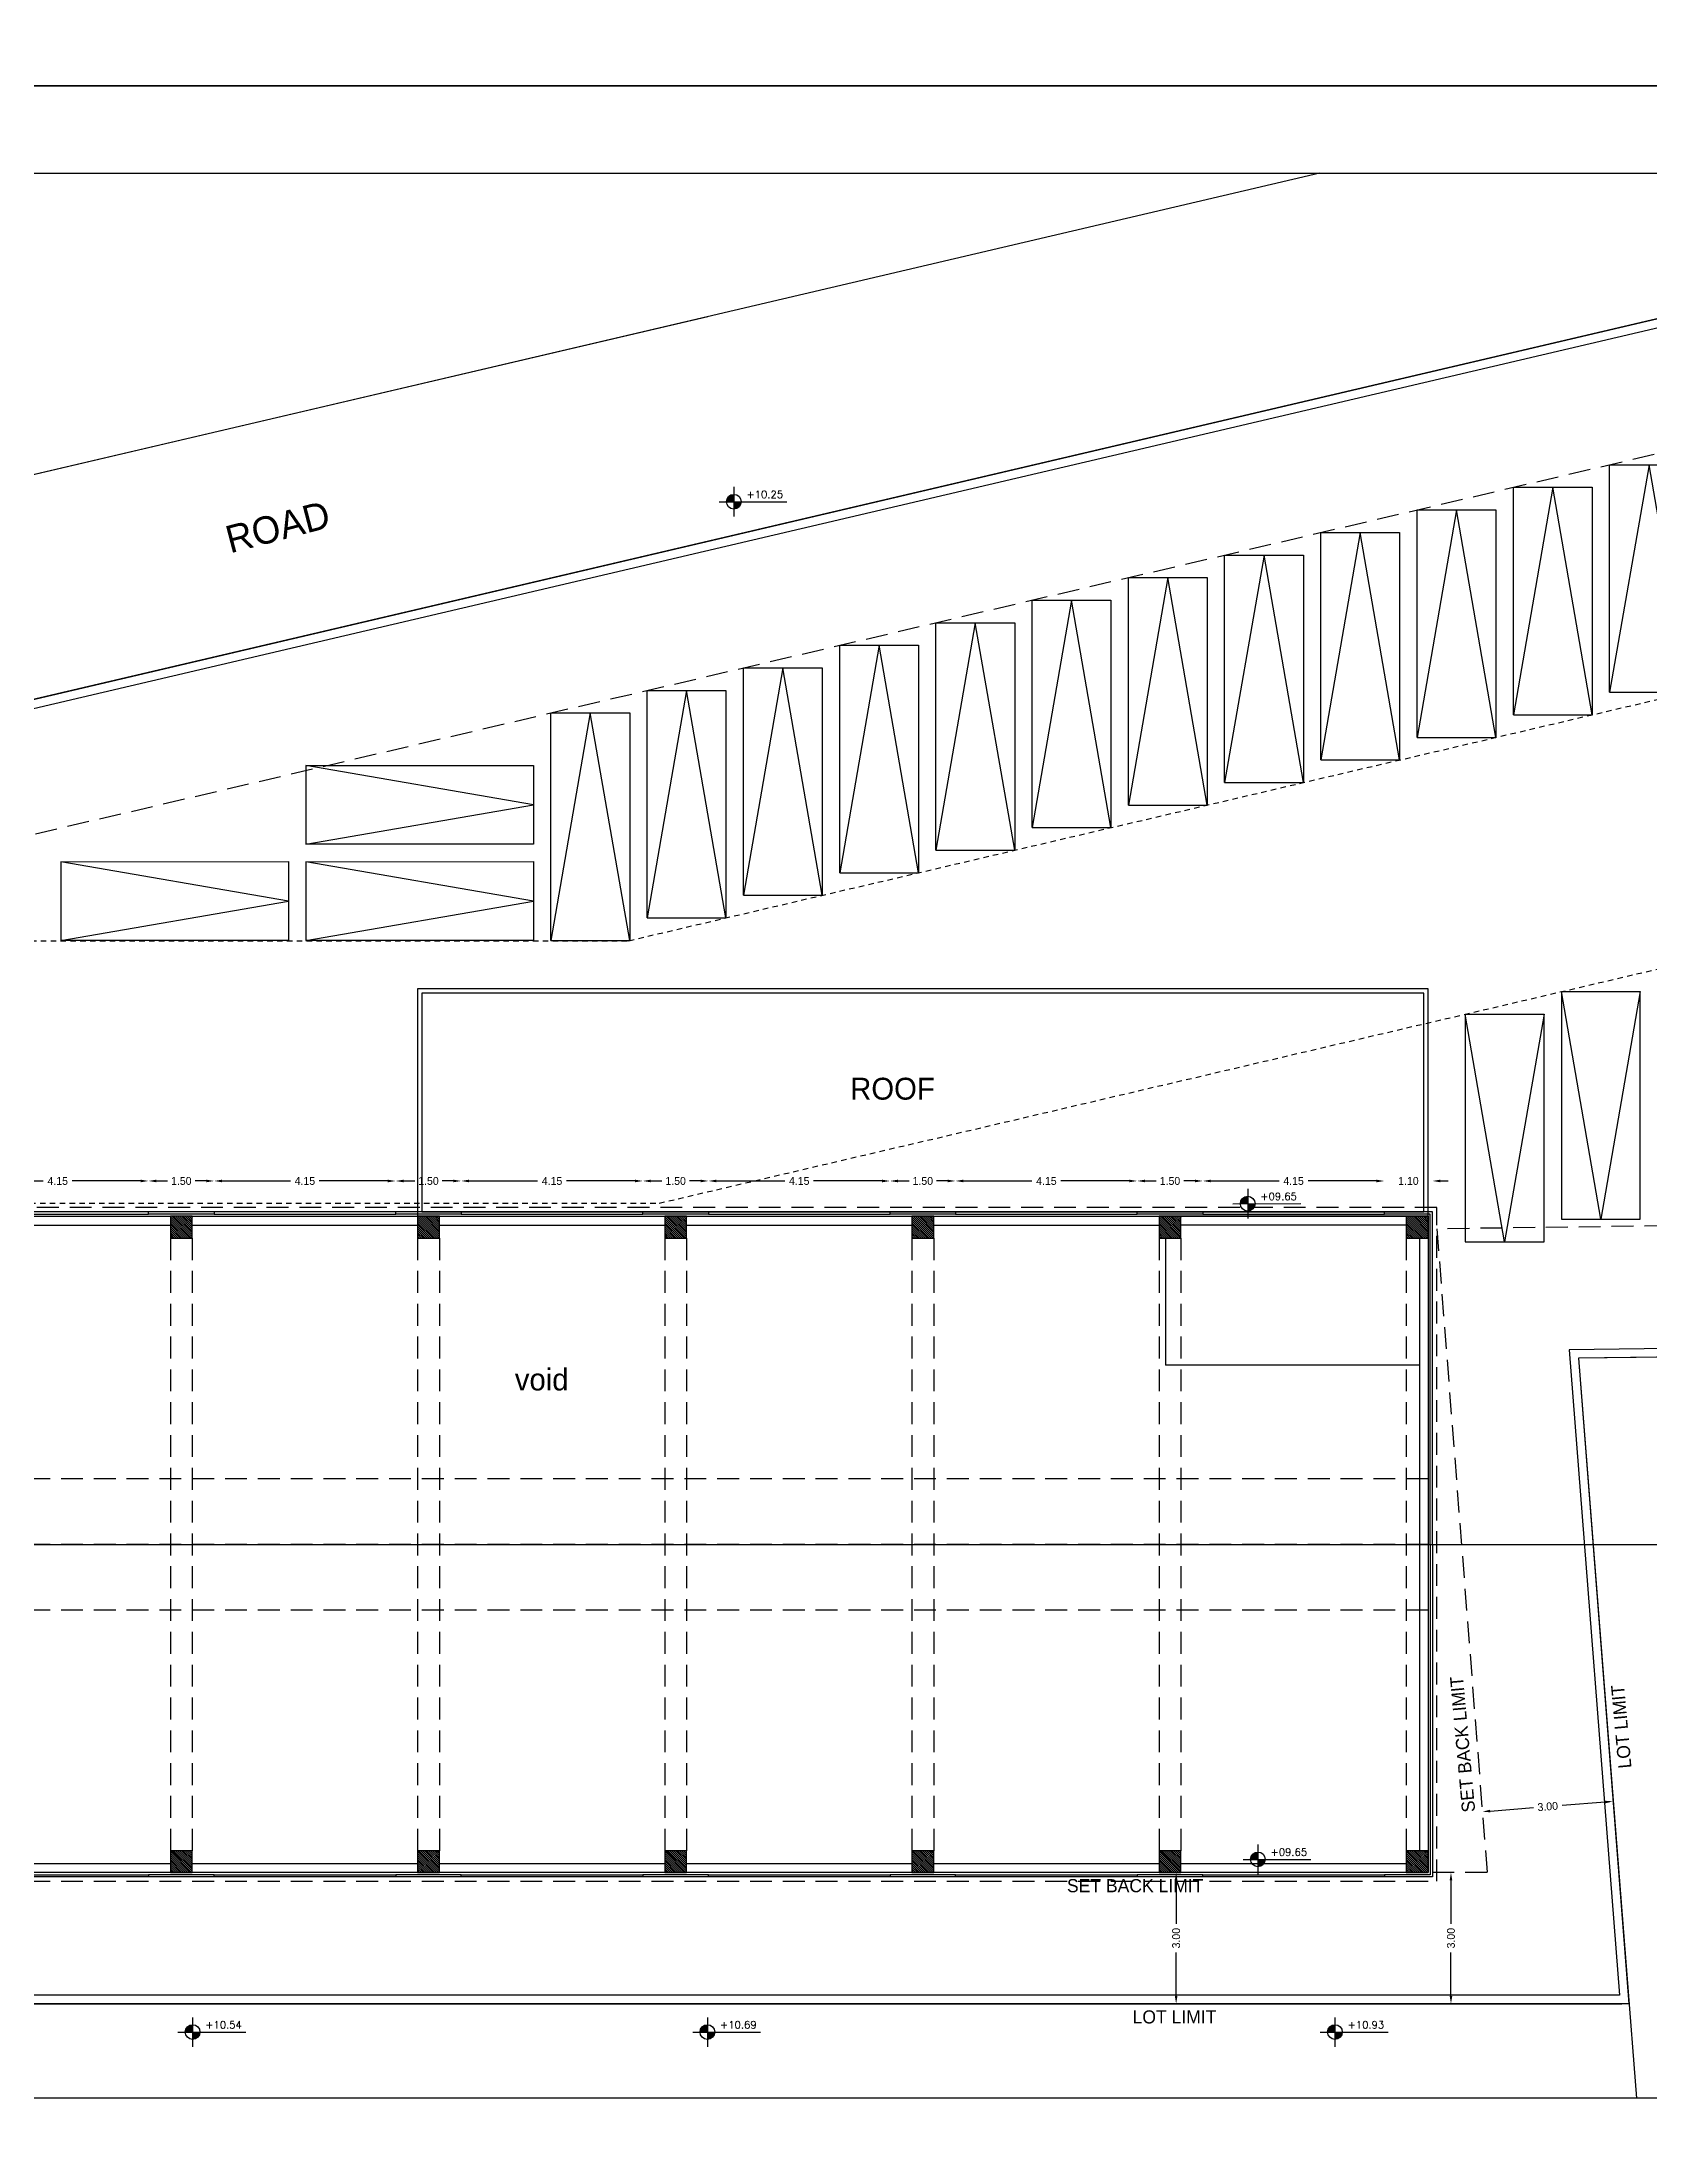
# Model space of a CAD drawing. Header units: metres. Extents: x -353217 to -351774, y -68080 to -67552.
# Drawn here: x -352463.63 to -352426.89, y -67934.88 to -67886.88 of the extents above; entities that cross this region are included whole.
import ezdxf

# ---------------------------------------------------------------- set-up
doc = ezdxf.new("R2010")
doc.units = ezdxf.units.M
doc.header["$MEASUREMENT"] = 0
doc.header["$PDMODE"] = 2
doc.header["$PDSIZE"] = -0.6
doc.linetypes.add('DASHED', pattern=[0.75, 0.5, -0.25])
doc.linetypes.add('HIDDEN2', pattern=[0.1875, 0.125, -0.0625])
for name, color, linetype in [('A-dim', 4, 'Continuous'), ('A-edge', 1, 'Continuous'), ('A-HATCH', 9, 'Continuous'), ('A-levels', 4, 'Continuous'), ('A-TEXT', 6, 'Continuous'), ('A-walls', 5, 'Continuous'), ('axe', 9, 'HIDDEN2'), ('car', 7, 'Continuous'), ('Dim', 40, 'Continuous'), ('etage courant', 10, 'Continuous'), ('gate', 4, 'Continuous'), ('lot', 3, 'Continuous'), ('proj', 2, 'DASHED'), ('structure', 3, 'Continuous')]:
    doc.layers.add(name, color=color, linetype=linetype)
doc.styles.add('ROMANS', font='romans', dxfattribs={"height": 0.4})
doc.dimstyles.get("Standard").update_dxf_attribs({"dimtxt": 0.18, "dimasz": 0.18, "dimexe": 0.18, "dimexo": 0.0625, "dimgap": 0.09, "dimtad": 0, "dimzin": 0, "dimdsep": 46, "dimtxsty": 'Standard', "dimcen": 0.09, "dimse1": 1, "dimse2": 1, "dimadec": 0, "dimazin": 0, "dimtfac": 1, "dimtix": 1, "dimtofl": 0, "dimtmove": 0, "dimatfit": 3, "dimfxl": 1, "dimtolj": 1, "dimtzin": 0, "dimarcsym": 0})

# ---------------------------------------------------------------- blocks, each defined once
blk = doc.blocks.new('planlev')
h = blk.add_hatch(color=256)
h.paths.add_polyline_path([(0, 0.2, 0.414214), (-0.2, 0), (0, 0)])
h.paths.add_polyline_path([(0.2, 0), (0, 0), (0, -0.2, 0.414214)])
for p, q in [((-0.4, 0), (1.445, 0)), ((0, 0.4), (0, -0.4))]:
    blk.add_line(p, q)
blk.add_circle((0, 0), 0.2)
at = {"style": 'ROMANS'}
for tag, p in [('LEVEL-NOTATION', (0.345, 0.099)), ('FINISH', (0.345, -0.301))]:
    blk.add_attdef(tag, p, '', height=0.2, dxfattribs=at)
blk = doc.blocks.new('*D208')
at = {"layer": 'A-dim', "color": 0, "lineweight": -2, "transparency": 16777216}
for p, q in [((-352465.161, -67912.909), (-352463.596, -67912.909)), ((-352461.371, -67912.909), (-352462.936, -67912.909))]:
    blk.add_line(p, q, dxfattribs=at)
at = {"layer": 'A-dim', "color": 0, "transparency": 16777216}
for points in [[(-352465.161, -67912.879), (-352465.161, -67912.939), (-352465.341, -67912.909)], [(-352461.371, -67912.879), (-352461.371, -67912.939), (-352461.191, -67912.909)]]:
    blk.add_solid(points, dxfattribs=at)
at = {"layer": 'Defpoints', "color": 0, "transparency": 16777216}
for p in [(-352461.191, -67912.909), (-352465.341, -67913.616), (-352461.191, -67913.616)]:
    blk.add_point(p, dxfattribs=at)
at = {"layer": 'A-dim', "color": 0, "transparency": 16777216, "insert": (-352463.266, -67912.909), "char_height": 0.18, "attachment_point": 5}
blk.add_mtext('\\A1;4.15', dxfattribs=at)
blk = doc.blocks.new('*D209')
at = {"layer": 'A-dim', "color": 0, "lineweight": -2, "transparency": 16777216}
for p, q in [((-352461.011, -67912.909), (-352460.756, -67912.909)), ((-352459.871, -67912.909), (-352460.126, -67912.909))]:
    blk.add_line(p, q, dxfattribs=at)
at = {"layer": 'A-dim', "color": 0, "transparency": 16777216}
for points in [[(-352461.011, -67912.879), (-352461.011, -67912.939), (-352461.191, -67912.909)], [(-352459.871, -67912.879), (-352459.871, -67912.939), (-352459.691, -67912.909)]]:
    blk.add_solid(points, dxfattribs=at)
at = {"layer": 'Defpoints', "color": 0, "transparency": 16777216}
for p in [(-352459.691, -67912.909), (-352461.191, -67913.616), (-352459.691, -67913.616)]:
    blk.add_point(p, dxfattribs=at)
at = {"layer": 'A-dim', "color": 0, "transparency": 16777216, "insert": (-352460.441, -67912.909), "char_height": 0.18, "attachment_point": 5}
blk.add_mtext('\\A1;1.50', dxfattribs=at)
blk = doc.blocks.new('*D210')
at = {"layer": 'A-dim', "color": 0, "lineweight": -2, "transparency": 16777216}
for p, q in [((-352459.511, -67912.909), (-352457.946, -67912.909)), ((-352455.721, -67912.909), (-352457.286, -67912.909))]:
    blk.add_line(p, q, dxfattribs=at)
at = {"layer": 'A-dim', "color": 0, "transparency": 16777216}
for points in [[(-352459.511, -67912.879), (-352459.511, -67912.939), (-352459.691, -67912.909)], [(-352455.721, -67912.879), (-352455.721, -67912.939), (-352455.541, -67912.909)]]:
    blk.add_solid(points, dxfattribs=at)
at = {"layer": 'Defpoints', "color": 0, "transparency": 16777216}
for p in [(-352455.541, -67912.909), (-352459.691, -67913.616), (-352455.541, -67913.616)]:
    blk.add_point(p, dxfattribs=at)
at = {"layer": 'A-dim', "color": 0, "transparency": 16777216, "insert": (-352457.616, -67912.909), "char_height": 0.18, "attachment_point": 5}
blk.add_mtext('\\A1;4.15', dxfattribs=at)
blk = doc.blocks.new('*D211')
at = {"layer": 'A-dim', "color": 0, "lineweight": -2, "transparency": 16777216}
for p, q in [((-352455.361, -67912.909), (-352455.106, -67912.909)), ((-352454.221, -67912.909), (-352454.476, -67912.909))]:
    blk.add_line(p, q, dxfattribs=at)
at = {"layer": 'A-dim', "color": 0, "transparency": 16777216}
for points in [[(-352455.361, -67912.879), (-352455.361, -67912.939), (-352455.541, -67912.909)], [(-352454.221, -67912.879), (-352454.221, -67912.939), (-352454.041, -67912.909)]]:
    blk.add_solid(points, dxfattribs=at)
at = {"layer": 'Defpoints', "color": 0, "transparency": 16777216}
for p in [(-352454.041, -67912.909), (-352455.541, -67913.616), (-352454.041, -67913.616)]:
    blk.add_point(p, dxfattribs=at)
at = {"layer": 'A-dim', "color": 0, "transparency": 16777216, "insert": (-352454.791, -67912.909), "char_height": 0.18, "attachment_point": 5}
blk.add_mtext('\\A1;1.50', dxfattribs=at)
blk = doc.blocks.new('*D212')
at = {"layer": 'A-dim', "color": 0, "lineweight": -2, "transparency": 16777216}
for p, q in [((-352453.861, -67912.909), (-352452.296, -67912.909)), ((-352450.071, -67912.909), (-352451.636, -67912.909))]:
    blk.add_line(p, q, dxfattribs=at)
at = {"layer": 'A-dim', "color": 0, "transparency": 16777216}
for points in [[(-352453.861, -67912.879), (-352453.861, -67912.939), (-352454.041, -67912.909)], [(-352450.071, -67912.879), (-352450.071, -67912.939), (-352449.891, -67912.909)]]:
    blk.add_solid(points, dxfattribs=at)
at = {"layer": 'Defpoints', "color": 0, "transparency": 16777216}
for p in [(-352449.891, -67912.909), (-352454.041, -67913.616), (-352449.891, -67913.616)]:
    blk.add_point(p, dxfattribs=at)
at = {"layer": 'A-dim', "color": 0, "transparency": 16777216, "insert": (-352451.966, -67912.909), "char_height": 0.18, "attachment_point": 5}
blk.add_mtext('\\A1;4.15', dxfattribs=at)
blk = doc.blocks.new('*D213')
at = {"layer": 'A-dim', "color": 0, "lineweight": -2, "transparency": 16777216}
for p, q in [((-352449.711, -67912.909), (-352449.456, -67912.909)), ((-352448.571, -67912.909), (-352448.826, -67912.909))]:
    blk.add_line(p, q, dxfattribs=at)
at = {"layer": 'A-dim', "color": 0, "transparency": 16777216}
for points in [[(-352449.711, -67912.879), (-352449.711, -67912.939), (-352449.891, -67912.909)], [(-352448.571, -67912.879), (-352448.571, -67912.939), (-352448.391, -67912.909)]]:
    blk.add_solid(points, dxfattribs=at)
at = {"layer": 'Defpoints', "color": 0, "transparency": 16777216}
for p in [(-352448.391, -67912.909), (-352449.891, -67913.616), (-352448.391, -67913.616)]:
    blk.add_point(p, dxfattribs=at)
at = {"layer": 'A-dim', "color": 0, "transparency": 16777216, "insert": (-352449.141, -67912.909), "char_height": 0.18, "attachment_point": 5}
blk.add_mtext('\\A1;1.50', dxfattribs=at)
blk = doc.blocks.new('*D214')
at = {"layer": 'A-dim', "color": 0, "lineweight": -2, "transparency": 16777216}
for p, q in [((-352448.211, -67912.909), (-352446.646, -67912.909)), ((-352444.421, -67912.909), (-352445.986, -67912.909))]:
    blk.add_line(p, q, dxfattribs=at)
at = {"layer": 'A-dim', "color": 0, "transparency": 16777216}
for points in [[(-352448.211, -67912.879), (-352448.211, -67912.939), (-352448.391, -67912.909)], [(-352444.421, -67912.879), (-352444.421, -67912.939), (-352444.241, -67912.909)]]:
    blk.add_solid(points, dxfattribs=at)
at = {"layer": 'Defpoints', "color": 0, "transparency": 16777216}
for p in [(-352444.241, -67912.909), (-352448.391, -67913.616), (-352444.241, -67913.616)]:
    blk.add_point(p, dxfattribs=at)
at = {"layer": 'A-dim', "color": 0, "transparency": 16777216, "insert": (-352446.316, -67912.909), "char_height": 0.18, "attachment_point": 5}
blk.add_mtext('\\A1;4.15', dxfattribs=at)
blk = doc.blocks.new('*D215')
at = {"layer": 'A-dim', "color": 0, "lineweight": -2, "transparency": 16777216}
for p, q in [((-352444.061, -67912.909), (-352443.806, -67912.909)), ((-352442.921, -67912.909), (-352443.176, -67912.909))]:
    blk.add_line(p, q, dxfattribs=at)
at = {"layer": 'A-dim', "color": 0, "transparency": 16777216}
for points in [[(-352444.061, -67912.879), (-352444.061, -67912.939), (-352444.241, -67912.909)], [(-352442.921, -67912.879), (-352442.921, -67912.939), (-352442.741, -67912.909)]]:
    blk.add_solid(points, dxfattribs=at)
at = {"layer": 'Defpoints', "color": 0, "transparency": 16777216}
for p in [(-352442.741, -67912.909), (-352444.241, -67913.616), (-352442.741, -67913.616)]:
    blk.add_point(p, dxfattribs=at)
at = {"layer": 'A-dim', "color": 0, "transparency": 16777216, "insert": (-352443.491, -67912.909), "char_height": 0.18, "attachment_point": 5}
blk.add_mtext('\\A1;1.50', dxfattribs=at)
blk = doc.blocks.new('*D216')
at = {"layer": 'A-dim', "color": 0, "lineweight": -2, "transparency": 16777216}
for p, q in [((-352442.561, -67912.909), (-352440.996, -67912.909)), ((-352438.771, -67912.909), (-352440.336, -67912.909))]:
    blk.add_line(p, q, dxfattribs=at)
at = {"layer": 'A-dim', "color": 0, "transparency": 16777216}
for points in [[(-352442.561, -67912.879), (-352442.561, -67912.939), (-352442.741, -67912.909)], [(-352438.771, -67912.879), (-352438.771, -67912.939), (-352438.591, -67912.909)]]:
    blk.add_solid(points, dxfattribs=at)
at = {"layer": 'Defpoints', "color": 0, "transparency": 16777216}
for p in [(-352438.591, -67912.909), (-352442.741, -67913.616), (-352438.591, -67913.616)]:
    blk.add_point(p, dxfattribs=at)
at = {"layer": 'A-dim', "color": 0, "transparency": 16777216, "insert": (-352440.666, -67912.909), "char_height": 0.18, "attachment_point": 5}
blk.add_mtext('\\A1;4.15', dxfattribs=at)
blk = doc.blocks.new('*D217')
at = {"layer": 'A-dim', "color": 0, "lineweight": -2, "transparency": 16777216}
for p, q in [((-352438.411, -67912.909), (-352438.156, -67912.909)), ((-352437.271, -67912.909), (-352437.526, -67912.909))]:
    blk.add_line(p, q, dxfattribs=at)
at = {"layer": 'A-dim', "color": 0, "transparency": 16777216}
for points in [[(-352438.411, -67912.879), (-352438.411, -67912.939), (-352438.591, -67912.909)], [(-352437.271, -67912.879), (-352437.271, -67912.939), (-352437.091, -67912.909)]]:
    blk.add_solid(points, dxfattribs=at)
at = {"layer": 'Defpoints', "color": 0, "transparency": 16777216}
for p in [(-352437.091, -67912.909), (-352438.591, -67913.616), (-352437.091, -67913.616)]:
    blk.add_point(p, dxfattribs=at)
at = {"layer": 'A-dim', "color": 0, "transparency": 16777216, "insert": (-352437.841, -67912.909), "char_height": 0.18, "attachment_point": 5}
blk.add_mtext('\\A1;1.50', dxfattribs=at)
blk = doc.blocks.new('*D218')
at = {"layer": 'A-dim', "color": 0, "lineweight": -2, "transparency": 16777216}
for p, q in [((-352436.911, -67912.909), (-352435.346, -67912.909)), ((-352433.121, -67912.909), (-352434.686, -67912.909))]:
    blk.add_line(p, q, dxfattribs=at)
at = {"layer": 'A-dim', "color": 0, "transparency": 16777216}
for points in [[(-352436.911, -67912.879), (-352436.911, -67912.939), (-352437.091, -67912.909)], [(-352433.121, -67912.879), (-352433.121, -67912.939), (-352432.941, -67912.909)]]:
    blk.add_solid(points, dxfattribs=at)
at = {"layer": 'Defpoints', "color": 0, "transparency": 16777216}
for p in [(-352432.941, -67912.909), (-352437.091, -67913.616), (-352432.941, -67913.616)]:
    blk.add_point(p, dxfattribs=at)
at = {"layer": 'A-dim', "color": 0, "transparency": 16777216, "insert": (-352435.016, -67912.909), "char_height": 0.18, "attachment_point": 5}
blk.add_mtext('\\A1;4.15', dxfattribs=at)
blk = doc.blocks.new('*D219')
at = {"layer": 'A-dim', "color": 0, "lineweight": -2, "transparency": 16777216}
for p, q in [((-352433.121, -67912.909), (-352433.301, -67912.909)), ((-352431.661, -67912.909), (-352431.481, -67912.909))]:
    blk.add_line(p, q, dxfattribs=at)
at = {"layer": 'A-dim', "color": 0, "transparency": 16777216}
for points in [[(-352433.121, -67912.879), (-352433.121, -67912.939), (-352432.941, -67912.909)], [(-352431.661, -67912.879), (-352431.661, -67912.939), (-352431.841, -67912.909)]]:
    blk.add_solid(points, dxfattribs=at)
at = {"layer": 'Defpoints', "color": 0, "transparency": 16777216}
for p in [(-352431.841, -67912.909), (-352432.941, -67913.616), (-352431.841, -67913.616)]:
    blk.add_point(p, dxfattribs=at)
at = {"layer": 'A-dim', "color": 0, "transparency": 16777216, "insert": (-352432.391, -67912.909), "char_height": 0.18, "attachment_point": 5}
blk.add_mtext('\\A1;1.10', dxfattribs=at)
blk = doc.blocks.new('*D250')
at = {"layer": 'A-dim', "color": 0, "lineweight": -2, "transparency": 16777216}
for p, q in [((-352431.418, -67928.896), (-352431.418, -67929.886)), ((-352431.418, -67931.536), (-352431.418, -67930.546))]:
    blk.add_line(p, q, dxfattribs=at)
at = {"layer": 'A-dim', "color": 0, "transparency": 16777216}
for points in [[(-352431.448, -67928.896), (-352431.388, -67928.896), (-352431.418, -67928.716)], [(-352431.448, -67931.536), (-352431.388, -67931.536), (-352431.418, -67931.716)]]:
    blk.add_solid(points, dxfattribs=at)
at = {"layer": 'Defpoints', "color": 0, "transparency": 16777216}
for p in [(-352430.592, -67928.716), (-352431.418, -67931.716), (-352430.592, -67931.716)]:
    blk.add_point(p, dxfattribs=at)
at = {"layer": 'A-dim', "color": 0, "transparency": 16777216, "insert": (-352431.418, -67930.216), "char_height": 0.18, "attachment_point": 5, "rotation": 90}
blk.add_mtext('\\A1;3.00', dxfattribs=at)
blk = doc.blocks.new('*D251')
at = {"layer": 'A-dim', "color": 0, "lineweight": -2, "transparency": 16777216}
for p, q in [((-352427.89, -67927.104), (-352428.877, -67927.181)), ((-352430.522, -67927.31), (-352429.535, -67927.233))]:
    blk.add_line(p, q, dxfattribs=at)
at = {"layer": 'A-dim', "color": 0, "transparency": 16777216}
for points in [[(-352427.892, -67927.075), (-352427.887, -67927.134), (-352427.71, -67927.09)], [(-352430.524, -67927.28), (-352430.519, -67927.34), (-352430.701, -67927.324)]]:
    blk.add_solid(points, dxfattribs=at)
at = {"layer": 'Defpoints', "color": 0, "transparency": 16777216}
for p in [(-352427.71, -67927.09), (-352427.602, -67928.483), (-352430.592, -67928.716)]:
    blk.add_point(p, dxfattribs=at)
at = {"layer": 'A-dim', "color": 0, "transparency": 16777216, "insert": (-352429.206, -67927.207), "char_height": 0.18, "attachment_point": 5, "rotation": 4.4625}
blk.add_mtext('\\A1;3.00', dxfattribs=at)
blk = doc.blocks.new('*D257')
at = {"layer": 'A-dim', "color": 0, "lineweight": -2, "transparency": 16777216}
for p, q in [((-352437.7, -67928.896), (-352437.7, -67929.886)), ((-352437.7, -67931.536), (-352437.7, -67930.546))]:
    blk.add_line(p, q, dxfattribs=at)
at = {"layer": 'A-dim', "color": 0, "transparency": 16777216}
for points in [[(-352437.73, -67928.896), (-352437.67, -67928.896), (-352437.7, -67928.716)], [(-352437.73, -67931.536), (-352437.67, -67931.536), (-352437.7, -67931.716)]]:
    blk.add_solid(points, dxfattribs=at)
at = {"layer": 'Defpoints', "color": 0, "transparency": 16777216}
for p in [(-352437.591, -67928.716), (-352437.7, -67931.716), (-352437.591, -67931.716)]:
    blk.add_point(p, dxfattribs=at)
at = {"layer": 'A-dim', "color": 0, "transparency": 16777216, "insert": (-352437.7, -67930.216), "char_height": 0.18, "attachment_point": 5, "rotation": 90}
blk.add_mtext('\\A1;3.00', dxfattribs=at)

msp = doc.modelspace()

# ---------------------------------------------------------------- hatches: boundary and pattern name
at = {"layer": 'A-HATCH'}
h = msp.add_hatch(dxfattribs=at)
h.set_pattern_fill('LINE', color=256, scale=0.25, angle=315, style=0)
h.set_pattern_definition([(315, (-352460.690604, -67914.216397), (0.0220971, 0.0220971), [])])
h.paths.add_polyline_path([(-352460.1906036, -67913.7163974), (-352460.6906036, -67913.7163974), (-352460.6906036, -67914.2163974), (-352460.1906036, -67914.2163974)])
h = msp.add_hatch(dxfattribs=at)
h.set_pattern_fill('LINE', color=256, scale=0.25, angle=315, style=0)
h.set_pattern_definition([(315, (-352455.040604, -67914.216397), (0.0220971, 0.0220971), [])])
h.paths.add_polyline_path([(-352454.5406036, -67913.7163974), (-352455.0406036, -67913.7163974), (-352455.0406036, -67914.2163974), (-352454.5406036, -67914.2163974)])
h = msp.add_hatch(dxfattribs=at)
h.set_pattern_fill('LINE', color=256, scale=0.25, angle=315, style=0)
h.set_pattern_definition([(315, (-352449.390604, -67914.216397), (0.0220971, 0.0220971), [])])
h.paths.add_polyline_path([(-352448.8906036, -67913.7163974), (-352449.3906036, -67913.7163974), (-352449.3906036, -67914.2163974), (-352448.8906036, -67914.2163974)])
h = msp.add_hatch(dxfattribs=at)
h.set_pattern_fill('LINE', color=256, scale=0.25, angle=315, style=0)
h.set_pattern_definition([(315, (-352443.740604, -67914.216397), (0.0220971, 0.0220971), [])])
h.paths.add_polyline_path([(-352443.2406036, -67913.7163974), (-352443.7406036, -67913.7163974), (-352443.7406036, -67914.2163974), (-352443.2406036, -67914.2163974)])
h = msp.add_hatch(dxfattribs=at)
h.set_pattern_fill('LINE', color=256, scale=0.25, angle=315, style=0)
h.set_pattern_definition([(315, (-352438.090604, -67914.216397), (0.0220971, 0.0220971), [])])
h.paths.add_polyline_path([(-352437.5906036, -67913.7163974), (-352438.0906036, -67913.7163974), (-352438.0906036, -67914.2163974), (-352437.5906036, -67914.2163974)])
h = msp.add_hatch(dxfattribs=at)
h.set_pattern_fill('LINE', color=256, scale=0.25, angle=315, style=0)
h.set_pattern_definition([(315, (-352432.440604, -67914.216397), (0.0220971, 0.0220971), [])])
h.paths.add_polyline_path([(-352431.9406036, -67913.7163974), (-352432.4406036, -67913.7163974), (-352432.4406036, -67914.2163974), (-352431.9406036, -67914.2163974)])
h = msp.add_hatch(dxfattribs=at)
h.set_pattern_fill('LINE', color=256, scale=0.25, angle=315, style=0)
h.set_pattern_definition([(315, (-352460.690604, -67928.716397), (0.0220971, 0.0220971), [])])
h.paths.add_polyline_path([(-352460.1906036, -67928.2163974), (-352460.6906036, -67928.2163974), (-352460.6906036, -67928.7163974), (-352460.1906036, -67928.7163974)])
h = msp.add_hatch(dxfattribs=at)
h.set_pattern_fill('LINE', color=256, scale=0.25, angle=315, style=0)
h.set_pattern_definition([(315, (-352455.040604, -67928.716397), (0.0220971, 0.0220971), [])])
h.paths.add_polyline_path([(-352454.5406036, -67928.2163974), (-352455.0406036, -67928.2163974), (-352455.0406036, -67928.7163974), (-352454.5406036, -67928.7163974)])
h = msp.add_hatch(dxfattribs=at)
h.set_pattern_fill('LINE', color=256, scale=0.25, angle=315, style=0)
h.set_pattern_definition([(315, (-352449.390604, -67928.716397), (0.0220971, 0.0220971), [])])
h.paths.add_polyline_path([(-352448.8906036, -67928.2163974), (-352449.3906036, -67928.2163974), (-352449.3906036, -67928.7163974), (-352448.8906036, -67928.7163974)])
h = msp.add_hatch(dxfattribs=at)
h.set_pattern_fill('LINE', color=256, scale=0.25, angle=315, style=0)
h.set_pattern_definition([(315, (-352443.740604, -67928.716397), (0.0220971, 0.0220971), [])])
h.paths.add_polyline_path([(-352443.2406036, -67928.2163974), (-352443.7406036, -67928.2163974), (-352443.7406036, -67928.7163974), (-352443.2406036, -67928.7163974)])
h = msp.add_hatch(dxfattribs=at)
h.set_pattern_fill('LINE', color=256, scale=0.25, angle=315, style=0)
h.set_pattern_definition([(315, (-352438.090604, -67928.716397), (0.0220971, 0.0220971), [])])
h.paths.add_polyline_path([(-352437.5906036, -67928.2163974), (-352438.0906036, -67928.2163974), (-352438.0906036, -67928.7163974), (-352437.5906036, -67928.7163974)])
h = msp.add_hatch(dxfattribs=at)
h.set_pattern_fill('LINE', color=256, scale=0.25, angle=315, style=0)
h.set_pattern_definition([(315, (-352432.440604, -67928.716397), (0.0220971, 0.0220971), [])])
h.paths.add_polyline_path([(-352431.9406036, -67928.2163974), (-352432.4406036, -67928.2163974), (-352432.4406036, -67928.7163974), (-352431.9406036, -67928.7163974)])

# ---------------------------------------------------------------- linework, layer by layer
for p, q in [((-352434.413589, -67889.8752964), (-352494.2698072, -67903.9064706)), ((-352412.5056638, -67889.8752964), (-352479.9842414, -67905.6932632)), ((-352448.4042372, -67893.1549093), (-352480.1273072, -67900.5912614)), ((-352405.2698072, -67916.6562714), (-352428.500662, -67916.9620125)), ((-352428.500662, -67916.9620125), (-352427.180685, -67933.8752964)), ((-352479.1960723, -67931.7163974), (-352427.5158223, -67931.7163974))]:
    msp.add_line(p, q)
at = {"layer": 'A-edge'}
for p, q in [((-352432.4406036, -67913.7163974), (-352437.5906036, -67913.7163974)), ((-352437.9406036, -67914.2163974), (-352437.9406036, -67917.1163974)), ((-352432.4406036, -67913.9163974), (-352437.5906036, -67913.9163974)), ((-352432.1406036, -67917.1163974), (-352437.9406036, -67917.1163974))]:
    msp.add_line(p, q, dxfattribs=at)
for points in [[(-352431.9406036, -67913.7163974), (-352431.9406036, -67908.5163974), (-352455.0406036, -67908.5163974), (-352455.0406036, -67913.7163974)], [(-352432.0406036, -67913.6163974), (-352432.0406036, -67908.6163974), (-352454.9406036, -67908.6163974), (-352454.9406036, -67913.6163974)]]:
    msp.add_lwpolyline(points, close=True, dxfattribs=at)
for points in [[(-352432.1406036, -67913.7163974), (-352431.9406036, -67913.7163974), (-352431.9406036, -67928.7163974), (-352471.9906036, -67928.7163974)], [(-352465.8406036, -67913.7163974), (-352460.6906036, -67913.7163974)], [(-352460.1906036, -67913.7163974), (-352455.0406036, -67913.7163974)], [(-352454.5406036, -67913.7163974), (-352449.3906036, -67913.7163974)], [(-352448.8906036, -67913.7163974), (-352443.7406036, -67913.7163974)], [(-352443.2406036, -67913.7163974), (-352438.0906036, -67913.7163974)], [(-352465.8406036, -67913.9163974), (-352460.6906036, -67913.9163974)], [(-352460.1906036, -67913.9163974), (-352455.0406036, -67913.9163974)], [(-352454.5406036, -67913.9163974), (-352449.3906036, -67913.9163974)], [(-352448.8906036, -67913.9163974), (-352443.7406036, -67913.9163974)], [(-352443.2406036, -67913.9163974), (-352438.0906036, -67913.9163974)], [(-352432.1406036, -67914.2163974), (-352432.1406036, -67928.2163974)], [(-352460.6906036, -67928.5163974), (-352465.8406036, -67928.5163974)], [(-352455.0406036, -67928.5163974), (-352460.1906036, -67928.5163974)], [(-352449.3906036, -67928.5163974), (-352454.5406036, -67928.5163974)], [(-352443.7406036, -67928.5163974), (-352448.8906036, -67928.5163974)], [(-352438.0906036, -67928.5163974), (-352443.2406036, -67928.5163974)], [(-352432.4406036, -67928.5163974), (-352437.5906036, -67928.5163974)]]:
    msp.add_lwpolyline(points, dxfattribs=at)
at = {"layer": 'A-walls'}
msp.add_line((-352482.7184885, -67921.2163974), (-352424.3441649, -67921.2163974), dxfattribs=at)
for points in [[(-352479.7652508, -67906.3676991), (-352479.7797468, -67905.8507424), (-352414.4923415, -67890.5440272), (-352413.8815705, -67916.5693195), (-352428.7166581, -67916.7648419), (-352427.5653906, -67931.5163974), (-352479.0600533, -67931.5163974), (-352479.6250452, -67911.3676991)], [(-352459.6906036, -67913.6163974), (-352461.1906036, -67913.6163974)], [(-352459.6906036, -67913.6663974), (-352461.1906036, -67913.6663974)], [(-352454.0406036, -67913.6163974), (-352455.5406036, -67913.6163974)], [(-352454.0406036, -67913.6663974), (-352455.5406036, -67913.6663974)], [(-352448.3906036, -67913.6163974), (-352449.8906036, -67913.6163974)], [(-352448.3906036, -67913.6663974), (-352449.8906036, -67913.6663974)], [(-352442.7406036, -67913.6163974), (-352444.2406036, -67913.6163974)], [(-352442.7406036, -67913.6663974), (-352444.2406036, -67913.6663974)], [(-352437.0906036, -67913.6163974), (-352438.5906036, -67913.6163974)], [(-352437.0906036, -67913.6663974), (-352438.5906036, -67913.6663974)], [(-352431.8406036, -67921.2163974), (-352431.8406036, -67913.6163974), (-352432.9406036, -67913.6163974)], [(-352431.8906036, -67921.2163974), (-352431.8906036, -67913.6663974), (-352432.9406036, -67913.6663974)], [(-352431.8906036, -67921.2163974), (-352431.8906036, -67928.7663974), (-352432.9406036, -67928.7663974)], [(-352431.8406036, -67921.2163974), (-352431.8406036, -67928.8163974), (-352432.9406036, -67928.8163974)], [(-352459.6906036, -67928.7663974), (-352461.1906036, -67928.7663974)], [(-352459.6906036, -67928.8163974), (-352461.1906036, -67928.8163974)], [(-352454.0406036, -67928.7663974), (-352455.5406036, -67928.7663974)], [(-352454.0406036, -67928.8163974), (-352455.5406036, -67928.8163974)], [(-352448.3906036, -67928.7663974), (-352449.8906036, -67928.7663974)], [(-352448.3906036, -67928.8163974), (-352449.8906036, -67928.8163974)], [(-352442.7406036, -67928.7663974), (-352444.2406036, -67928.7663974)], [(-352442.7406036, -67928.8163974), (-352444.2406036, -67928.8163974)], [(-352437.0906036, -67928.7663974), (-352438.5906036, -67928.7663974)], [(-352437.0906036, -67928.8163974), (-352438.5906036, -67928.8163974)]]:
    msp.add_lwpolyline(points, dxfattribs=at)
at = {"layer": 'axe'}
for points in [[(-352479.7797468, -67905.8507424), (-352473.1017922, -67907.4163974), (-352450.2116314, -67907.4163974), (-352414.991215, -67899.1589259)], [(-352479.6057944, -67912.0542222), (-352473.7957375, -67913.4163974), (-352449.5176861, -67913.4163974), (-352414.1501632, -67905.1244366)]]:
    msp.add_lwpolyline(points, dxfattribs=at)
at = {"layer": 'car'}
for points in [[(-352427.791215, -67901.7378899), (-352427.791215, -67896.5378899), (-352425.991215, -67896.5378899), (-352425.991215, -67901.7378899), (-352426.891215, -67896.5378899), (-352427.791215, -67901.7378899), (-352425.991215, -67901.7378899)], [(-352429.991215, -67902.2536827), (-352429.991215, -67897.0536827), (-352428.191215, -67897.0536827), (-352428.191215, -67902.2536827), (-352429.091215, -67897.0536827), (-352429.991215, -67902.2536827), (-352428.191215, -67902.2536827)], [(-352432.191215, -67902.7694755), (-352432.191215, -67897.5694755), (-352430.391215, -67897.5694755), (-352430.391215, -67902.7694755), (-352431.291215, -67897.5694755), (-352432.191215, -67902.7694755), (-352430.391215, -67902.7694755)], [(-352434.391215, -67903.2852683), (-352434.391215, -67898.0852683), (-352432.591215, -67898.0852683), (-352432.591215, -67903.2852683), (-352433.491215, -67898.0852683), (-352434.391215, -67903.2852683), (-352432.591215, -67903.2852683)], [(-352436.591215, -67903.8010611), (-352436.591215, -67898.6010611), (-352434.791215, -67898.6010611), (-352434.791215, -67903.8010611), (-352435.691215, -67898.6010611), (-352436.591215, -67903.8010611), (-352434.791215, -67903.8010611)], [(-352438.791215, -67904.3168539), (-352438.791215, -67899.1168539), (-352436.991215, -67899.1168539), (-352436.991215, -67904.3168539), (-352437.891215, -67899.1168539), (-352438.791215, -67904.3168539), (-352436.991215, -67904.3168539)], [(-352440.991215, -67904.8326467), (-352440.991215, -67899.6326467), (-352439.191215, -67899.6326467), (-352439.191215, -67904.8326467), (-352440.091215, -67899.6326467), (-352440.991215, -67904.8326467), (-352439.191215, -67904.8326467)], [(-352443.191215, -67905.3484395), (-352443.191215, -67900.1484395), (-352441.391215, -67900.1484395), (-352441.391215, -67905.3484395), (-352442.291215, -67900.1484395), (-352443.191215, -67905.3484395), (-352441.391215, -67905.3484395)], [(-352445.391215, -67905.8642323), (-352445.391215, -67900.6642323), (-352443.591215, -67900.6642323), (-352443.591215, -67905.8642323), (-352444.491215, -67900.6642323), (-352445.391215, -67905.8642323), (-352443.591215, -67905.8642323)], [(-352447.591215, -67906.3800251), (-352447.591215, -67901.1800251), (-352445.791215, -67901.1800251), (-352445.791215, -67906.3800251), (-352446.691215, -67901.1800251), (-352447.591215, -67906.3800251), (-352445.791215, -67906.3800251)], [(-352449.791215, -67906.8958179), (-352449.791215, -67901.6958179), (-352447.991215, -67901.6958179), (-352447.991215, -67906.8958179), (-352448.891215, -67901.6958179), (-352449.791215, -67906.8958179), (-352447.991215, -67906.8958179)], [(-352451.991215, -67907.4116107), (-352451.991215, -67902.2116107), (-352450.191215, -67902.2116107), (-352450.191215, -67907.4116107), (-352451.091215, -67902.2116107), (-352451.991215, -67907.4116107), (-352450.191215, -67907.4116107)], [(-352457.5916232, -67903.4116108), (-352452.3916234, -67903.4104317), (-352452.3912152, -67905.2104317), (-352457.5912151, -67905.2116107), (-352452.3914193, -67904.3104317), (-352457.5916232, -67903.4116108), (-352457.5912151, -67905.2116107)], [(-352463.1916234, -67905.6116108), (-352457.9916235, -67905.6104317), (-352457.9912154, -67907.4104317), (-352463.1912152, -67907.4116107), (-352457.9914194, -67906.5104317), (-352463.1916234, -67905.6116108), (-352463.1912152, -67907.4116107)], [(-352457.5916232, -67905.6116108), (-352452.3916234, -67905.6104317), (-352452.3912152, -67907.4104317), (-352457.5912151, -67907.4116107), (-352452.3914193, -67906.5104317), (-352457.5916232, -67905.6116108), (-352457.5912151, -67907.4116107)], [(-352428.891215, -67908.580495), (-352428.891215, -67913.780495), (-352427.091215, -67913.780495), (-352427.091215, -67908.580495), (-352427.991215, -67913.780495), (-352428.891215, -67908.580495), (-352427.091215, -67908.580495)], [(-352431.091215, -67909.0962878), (-352431.091215, -67914.2962878), (-352429.291215, -67914.2962878), (-352429.291215, -67909.0962878), (-352430.191215, -67914.2962878), (-352431.091215, -67909.0962878), (-352429.291215, -67909.0962878)]]:
    msp.add_lwpolyline(points, dxfattribs=at)
at = {"layer": 'Dim'}
for points in [[(-352496.2698072, -67839.8752964), (-352403.2698072, -67839.8752964), (-352403.2698072, -67887.8752964), (-352496.2698072, -67887.8752964)], [(-352496.2698072, -67887.8752964), (-352403.2698072, -67887.8752964), (-352403.2698072, -67935.8752964), (-352496.2698072, -67935.8752964)], [(-352494.2698072, -67889.8752964), (-352405.2698072, -67889.8752964), (-352405.2698072, -67933.8752964), (-352494.2698072, -67933.8752964)]]:
    msp.add_lwpolyline(points, close=True, dxfattribs=at)
at = {"layer": 'gate'}
for points in [[(-352465.3406036, -67913.6663974), (-352461.1906036, -67913.6663974), (-352461.1906036, -67913.6163974), (-352465.3406036, -67913.6163974)], [(-352459.6906036, -67913.6663974), (-352455.5406036, -67913.6663974), (-352455.5406036, -67913.6163974), (-352459.6906036, -67913.6163974)], [(-352454.0406036, -67913.6663974), (-352449.8906036, -67913.6663974), (-352449.8906036, -67913.6163974), (-352454.0406036, -67913.6163974)], [(-352448.3906036, -67913.6663974), (-352444.2406036, -67913.6663974), (-352444.2406036, -67913.6163974), (-352448.3906036, -67913.6163974)], [(-352442.7406036, -67913.6663974), (-352438.5906036, -67913.6663974), (-352438.5906036, -67913.6163974), (-352442.7406036, -67913.6163974)], [(-352437.0906036, -67913.6663974), (-352432.9406036, -67913.6663974), (-352432.9406036, -67913.6163974), (-352437.0906036, -67913.6163974)], [(-352465.3406036, -67928.7663974), (-352461.1906036, -67928.7663974), (-352461.1906036, -67928.8163974), (-352465.3406036, -67928.8163974)], [(-352459.6906036, -67928.7663974), (-352455.5406036, -67928.7663974), (-352455.5406036, -67928.8163974), (-352459.6906036, -67928.8163974)], [(-352454.0406036, -67928.7663974), (-352449.8906036, -67928.7663974), (-352449.8906036, -67928.8163974), (-352454.0406036, -67928.8163974)], [(-352448.3906036, -67928.7663974), (-352444.2406036, -67928.7663974), (-352444.2406036, -67928.8163974), (-352448.3906036, -67928.8163974)], [(-352442.7406036, -67928.7663974), (-352438.5906036, -67928.7663974), (-352438.5906036, -67928.8163974), (-352442.7406036, -67928.8163974)], [(-352437.0906036, -67928.7663974), (-352432.9406036, -67928.7663974), (-352432.9406036, -67928.8163974), (-352437.0906036, -67928.8163974)]]:
    msp.add_lwpolyline(points, close=True, dxfattribs=at)
at = {"layer": 'lot'}
msp.add_lwpolyline([(-352479.9842414, -67905.6932632), (-352414.2981757, -67890.2930815), (-352413.6768847, -67916.7666391), (-352428.500662, -67916.9620125), (-352427.3491737, -67931.7163974), (-352479.2545236, -67931.7163974), (-352479.9842414, -67905.6932632)], dxfattribs=at)
at = {"layer": 'lot', "linetype": 'DASHED'}
msp.add_lwpolyline([(-352476.9168237, -67908.0554514), (-352417.2106625, -67894.0572659), (-352416.7471723, -67913.8068441), (-352431.7406036, -67914.0044534), (-352430.5924275, -67928.7163974), (-352476.3374678, -67928.7163974)], close=True, dxfattribs=at)
at = {"layer": 'proj'}
for p, q in [((-352460.6906036, -67914.2163974), (-352460.6906036, -67928.2163974)), ((-352460.1906036, -67914.2163974), (-352460.1906036, -67928.2163974)), ((-352455.0406036, -67914.2163974), (-352455.0406036, -67928.2163974)), ((-352454.5406036, -67914.2163974), (-352454.5406036, -67928.2163974)), ((-352449.3906036, -67914.2163974), (-352449.3906036, -67928.2163974)), ((-352448.8906036, -67914.2163974), (-352448.8906036, -67928.2163974)), ((-352443.7406036, -67914.2163974), (-352443.7406036, -67928.2163974)), ((-352443.2406036, -67914.2163974), (-352443.2406036, -67928.2163974)), ((-352438.0906036, -67914.2163974), (-352438.0906036, -67928.2163974)), ((-352437.5906036, -67914.2163974), (-352437.5906036, -67928.2163974)), ((-352432.4406036, -67914.2163974), (-352432.4406036, -67928.2163974)), ((-352431.9406036, -67919.7163974), (-352471.9906036, -67919.7163974)), ((-352431.9406036, -67921.2163974), (-352471.9906036, -67921.2163974)), ((-352431.9406036, -67922.7163974), (-352471.9906036, -67922.7163974))]:
    msp.add_line(p, q, dxfattribs=at)
msp.add_lwpolyline([(-352472.1906036, -67928.9163974), (-352431.7406036, -67928.9163974), (-352431.7406036, -67913.5163974), (-352472.1906036, -67913.5163974)], close=True, dxfattribs=at)
at = {"layer": 'structure'}
for points in [[(-352460.6906036, -67914.2163974), (-352460.1906036, -67914.2163974), (-352460.1906036, -67913.7163974), (-352460.6906036, -67913.7163974)], [(-352455.0406036, -67914.2163974), (-352454.5406036, -67914.2163974), (-352454.5406036, -67913.7163974), (-352455.0406036, -67913.7163974)], [(-352449.3906036, -67914.2163974), (-352448.8906036, -67914.2163974), (-352448.8906036, -67913.7163974), (-352449.3906036, -67913.7163974)], [(-352438.0906036, -67914.2163974), (-352437.5906036, -67914.2163974), (-352437.5906036, -67913.7163974), (-352438.0906036, -67913.7163974)], [(-352432.4406036, -67914.2163974), (-352431.9406036, -67914.2163974), (-352431.9406036, -67913.7163974), (-352432.4406036, -67913.7163974)], [(-352460.6906036, -67928.7163974), (-352460.1906036, -67928.7163974), (-352460.1906036, -67928.2163974), (-352460.6906036, -67928.2163974)], [(-352455.0406036, -67928.7163974), (-352454.5406036, -67928.7163974), (-352454.5406036, -67928.2163974), (-352455.0406036, -67928.2163974)], [(-352449.3906036, -67928.7163974), (-352448.8906036, -67928.7163974), (-352448.8906036, -67928.2163974), (-352449.3906036, -67928.2163974)], [(-352443.7406036, -67928.7163974), (-352443.2406036, -67928.7163974), (-352443.2406036, -67928.2163974), (-352443.7406036, -67928.2163974)], [(-352438.0906036, -67928.7163974), (-352437.5906036, -67928.7163974), (-352437.5906036, -67928.2163974), (-352438.0906036, -67928.2163974)], [(-352432.4406036, -67928.7163974), (-352431.9406036, -67928.7163974), (-352431.9406036, -67928.2163974), (-352432.4406036, -67928.2163974)]]:
    msp.add_lwpolyline(points, close=True, dxfattribs=at)
for points in [[(-352443.7406036, -67914.2163974), (-352443.2406036, -67914.2163974), (-352443.2406036, -67913.7163974)], [(-352443.2406036, -67913.7163974), (-352443.7406036, -67913.7163974), (-352443.7406036, -67914.2163974)]]:
    msp.add_lwpolyline(points, dxfattribs=at)

# ---------------------------------------------------------------- block references
at = {"layer": 'A-levels'}
ref = msp.add_blockref('planlev', (-352447.8103809, -67897.3823706), dxfattribs=dict(at, xscale=0.8399999999811083, yscale=0.8400000266188385, zscale=0.8399999999811083, rotation=0.01238904898646651))
ref.add_attrib('LEVEL-NOTATION', '+10.25', (-352447.5205286, -67897.299447), dxfattribs={"height": 0.168, "rotation": 0.01238905, "style": 'ROMANS'})
ref = msp.add_blockref('planlev', (-352436.064859, -67913.4279278), dxfattribs=dict(at, xscale=0.8399999999811083, yscale=0.8400000266188385, zscale=0.8399999999811083, rotation=0.01238904898646651))
ref.add_attrib('LEVEL-NOTATION', '+09.65', (-352435.7750067, -67913.3450042), dxfattribs={"height": 0.168, "rotation": 0.01238905, "style": 'ROMANS'})
ref = msp.add_blockref('planlev', (-352435.8315672, -67928.4149867), dxfattribs=dict(at, xscale=0.8399999999811083, yscale=0.8400000266188385, zscale=0.8399999999811083, rotation=0.01238904898646651))
ref.add_attrib('LEVEL-NOTATION', '+09.65', (-352435.5417149, -67928.3320631), dxfattribs={"height": 0.168, "rotation": 0.01238905, "style": 'ROMANS'})
ref = msp.add_blockref('planlev', (-352460.1820243, -67932.3634014), dxfattribs=dict(at, xscale=0.8399999999811083, yscale=0.8400000266188385, zscale=0.8399999999811083, rotation=0.01238904898646651))
ref.add_attrib('LEVEL-NOTATION', '+10.54', (-352459.8921721, -67932.2804778), dxfattribs={"height": 0.168, "rotation": 0.01238905, "style": 'ROMANS'})
ref = msp.add_blockref('planlev', (-352448.4154368, -67932.3634014), dxfattribs=dict(at, xscale=0.8399999999811083, yscale=0.8400000266188385, zscale=0.8399999999811083, rotation=0.01238904898646651))
ref.add_attrib('LEVEL-NOTATION', '+10.69', (-352448.1255845, -67932.2804778), dxfattribs={"height": 0.168, "rotation": 0.01238905, "style": 'ROMANS'})
ref = msp.add_blockref('planlev', (-352434.0698483, -67932.3634014), dxfattribs=dict(at, xscale=0.8399999999811083, yscale=0.8400000266188385, zscale=0.8399999999811083, rotation=0.01238904898646651))
ref.add_attrib('LEVEL-NOTATION', '+10.93', (-352433.779996, -67932.2804778), dxfattribs={"height": 0.168, "rotation": 0.01238905, "style": 'ROMANS'})

# ---------------------------------------------------------------- texts
at = {"layer": 'A-TEXT'}
for s, height, p in [('ROOF', 0.5, (-352445.1506039, -67911.0498009)), ('void', 0.5, (-352452.8165035, -67917.6969788)), ('SET BACK LIMIT', 0.3, (-352440.1966174, -67929.1661027)), ('LOT LIMIT', 0.3, (-352438.6959501, -67932.1661027))]:
    msp.add_text(s, height=height, dxfattribs=at).set_placement(p)
for s, p in [('SET BACK LIMIT', (-352430.8628479, -67927.3261127)), ('LOT LIMIT', (-352427.2899819, -67926.3232727))]:
    msp.add_text(s, height=0.3, rotation=95.1633933, dxfattribs=at).set_placement(p)
at = {"layer": 'etage courant'}
msp.add_text('ROAD', height=0.625, rotation=14.66457577, dxfattribs=at).set_placement((-352459.3254977, -67898.5656))

# ---------------------------------------------------------------- dimensions: what is measured, and where the dimension line sits
at = {"layer": 'A-dim'}
for base, p1, p2, picture, middle in [((-352461.1906036, -67912.9093215), (-352465.3406036, -67913.6163974), (-352461.1906036, -67913.6163974), '*D208', (-352463.2656036, -67912.9093215)), ((-352459.6906036, -67912.9093215), (-352461.1906036, -67913.6163974), (-352459.6906036, -67913.6163974), '*D209', (-352460.4406036, -67912.9093215)), ((-352455.5406036, -67912.9093215), (-352459.6906036, -67913.6163974), (-352455.5406036, -67913.6163974), '*D210', (-352457.6156036, -67912.9093215)), ((-352454.0406036, -67912.9093215), (-352455.5406036, -67913.6163974), (-352454.0406036, -67913.6163974), '*D211', (-352454.7906036, -67912.9093215)), ((-352449.8906036, -67912.9093215), (-352454.0406036, -67913.6163974), (-352449.8906036, -67913.6163974), '*D212', (-352451.9656036, -67912.9093215)), ((-352448.3906036, -67912.9093215), (-352449.8906036, -67913.6163974), (-352448.3906036, -67913.6163974), '*D213', (-352449.1406036, -67912.9093215)), ((-352444.2406036, -67912.9093215), (-352448.3906036, -67913.6163974), (-352444.2406036, -67913.6163974), '*D214', (-352446.3156036, -67912.9093215)), ((-352442.7406036, -67912.9093215), (-352444.2406036, -67913.6163974), (-352442.7406036, -67913.6163974), '*D215', (-352443.4906036, -67912.9093215)), ((-352438.5906036, -67912.9093215), (-352442.7406036, -67913.6163974), (-352438.5906036, -67913.6163974), '*D216', (-352440.6656036, -67912.9093215)), ((-352437.0906036, -67912.9093215), (-352438.5906036, -67913.6163974), (-352437.0906036, -67913.6163974), '*D217', (-352437.8406036, -67912.9093215)), ((-352432.9406036, -67912.9093215), (-352437.0906036, -67913.6163974), (-352432.9406036, -67913.6163974), '*D218', (-352435.0156036, -67912.9093215)), ((-352431.8406036, -67912.9093215), (-352432.9406036, -67913.6163974), (-352431.8406036, -67913.6163974), '*D219', (-352432.3906036, -67912.9093215))]:
    dim = msp.add_linear_dim(base=base, p1=p1, p2=p2, dimstyle='Standard', override={"dimtmove": 1, "dimfxl": 0.5}, dxfattribs=at)
    dim.commit()
    dim.dimension.update_dxf_attribs({"geometry": picture, "text_midpoint": middle})
for p2, distance, picture, middle in [((-352427.6015222, -67928.4829757), 1.3967762, '*D251', (-352429.2056541, -67927.2071448)), ((-352430.5924275, -67931.7163974), -0.8253482, '*D250', (-352431.4177756, -67930.2163974))]:
    dim = msp.add_aligned_dim(p1=(-352430.5924275, -67928.7163974), p2=p2, distance=distance, dimstyle='Standard', override={"dimfxl": 0.5}, dxfattribs=at)
    dim.commit()
    dim.dimension.update_dxf_attribs({"geometry": picture, "text_midpoint": middle})
dim = msp.add_linear_dim(base=(-352437.7002243, -67931.7163974), p1=(-352437.5906036, -67928.7163974), p2=(-352437.5906036, -67931.7163974), angle=90, dimstyle='Standard', override={"dimfxl": 0.5}, dxfattribs=at)
dim.commit()
dim.dimension.update_dxf_attribs({"geometry": '*D257', "text_midpoint": (-352437.7002243, -67930.2163974)})

doc.saveas('drawing.dxf')
